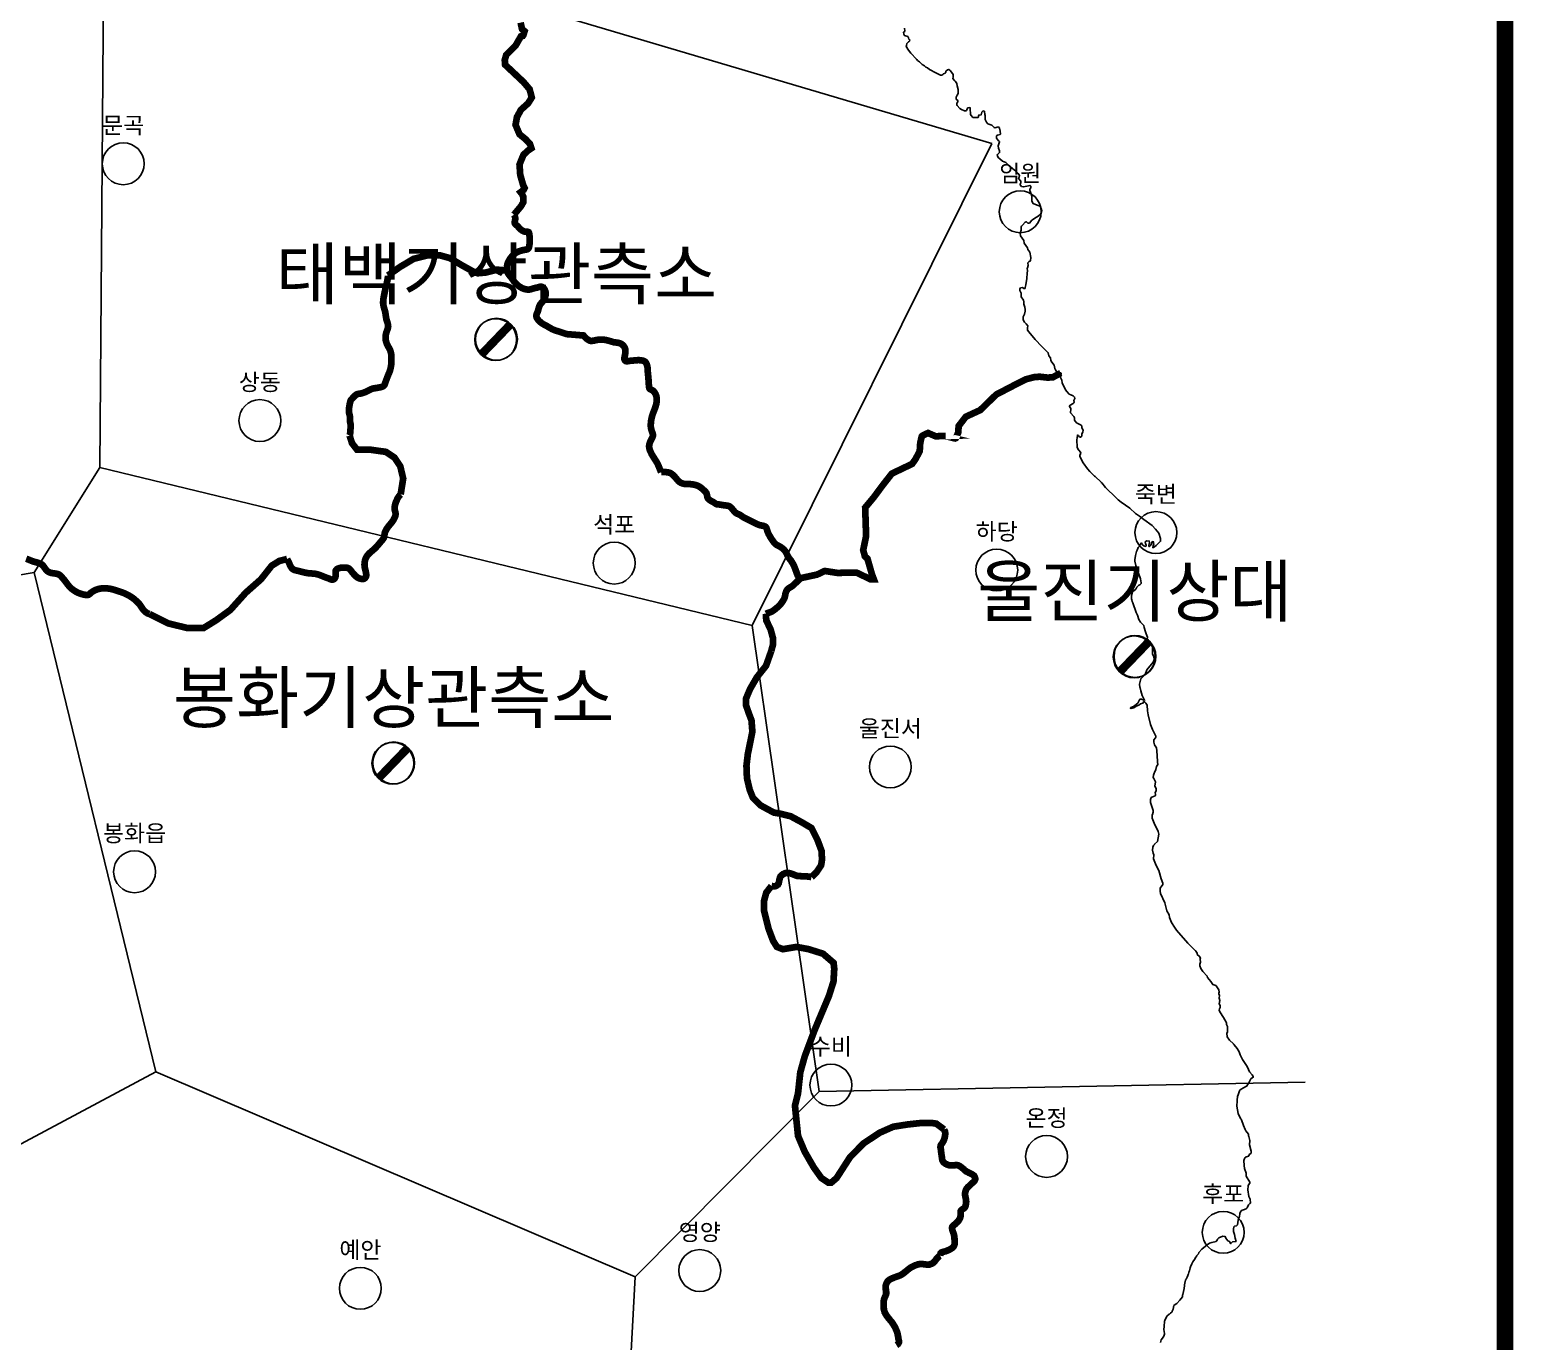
# Model space of a CAD drawing. Header units: millimetres. Extents: x -19392 to 580976, y -49129 to 736091.
# Drawn here: x 348529 to 437134, y 349924 to 428269 of the extents above; entities that cross this region are included whole.
import ezdxf
from ezdxf.enums import TextEntityAlignment as Align

# ---------------------------------------------------------------- set-up
doc = ezdxf.new("R2010")
doc.units = ezdxf.units.MM
for name, color, linetype in [('2121', 7, 'Continuous'), ('2411', 7, 'Continuous'), ('AWS', 4, 'Continuous'), ('AWS명', 2, 'Continuous'), ('EL', 2, 'Continuous'), ('Point', 1, 'Continuous'), ('관측소명', 3, 'Continuous'), ('기상청', 1, 'Continuous'), ('티센', 6, 'Continuous')]:
    doc.layers.add(name, color=color, linetype=linetype)
doc.styles.get("Standard").update_dxf_attribs({"font": ''})
doc.styles.get('Standard').set_extended_font_data('Gulim')

# ---------------------------------------------------------------- blocks, each defined once
blk = doc.blocks.new('관측소(기상청)')
at = {"layer": '기상청', "const_width": 500}
blk.add_lwpolyline([(820.8053403559607, 873.8702479197528), (-913.8017462927384, -926.4459062454407)], dxfattribs=at)
at = {"layer": '기상청'}
blk.add_circle((-46.49820296838879, -26.28782916284399), 1250, dxfattribs=at)

msp = doc.modelspace()

# ---------------------------------------------------------------- linework, layer by layer
at = {"const_width": 1000}
msp.add_lwpolyline([(436634.1652655999, 41900.44325794208), (436634.1652655999, 603450.0571320023), (72212.36132410995, 603450.0571320023), (72212.36132410995, 41900.44325794208)], close=True, dxfattribs=at)
at = {"layer": '2121', "color": 7}
for points in [[(415265.749789151, 391886.930217222), (415286.1708834442, 391978.82413038), (415198.8615582024, 392191.6382689397), (415166.1205612369, 392295.3169518277), (415078.8112359955, 392557.2420454397), (415062.4407375127, 392677.2910466785), (414991.5019107537, 392753.6858656487), (414871.4515885468, 392879.191639671), (414769, 393046), (414696, 393295), (414618, 393456), (414409, 394040), (414377, 394108), (414352, 394215), (414331, 394264), (414328, 394470), (414362, 394621), (414375, 394633), (414387, 394677), (414470, 394759), (414591, 394855), (414650, 394968), (414768, 395089), (414823, 395108), (414903, 395185), (414915, 395232), (414862, 395466), (414581, 396261), (414539, 396529), (414538, 396616), (414543, 396718), (414569, 396862), (414624, 397099), (414667, 397176), (414733, 397338), (414806, 397414), (414834, 397489), (414922, 397616), (414922, 397616), (414980.5882450987, 397501.0781873651), (415067.8975703403, 397430.1401411786), (415166.1205612369, 397408.3130500443), (415215.2320566853, 397430.1401411786), (415215.2320566853, 397490.1646417979), (415160.6637284094, 397561.1026879845), (415144.2932299266, 397670.2381436562), (415237.0593879957, 397730.2626442756), (415389.8507071685, 397724.805871492), (415411.6780384788, 397637.4975069547), (415373.4802086856, 397451.9672323129), (415384.3938743409, 397397.3995044771), (415417.1348713063, 397424.683368395), (415477.1600324099, 397484.7078690144), (415569.9261904789, 397686.6084620069), (415629.9513515828, 397697.522007574), (415662.6923485482, 397555.645915201), (415619.0376859274, 397441.0536867458), (415602.6671874446, 397337.3750038577), (415651.7786828929, 397337.3750038577), (415804.5700020657, 397462.88077788), (416066.4979777904, 397708.4355531412), (416071.954810618, 397883.0522822159), (415957.3613212383, 398188.6315580965), (415760.9153394449, 398439.6431061412), (415569.9261904789, 398647.0004719173), (415062.4407375127, 399018.061021201), (414810, 399216), (414564, 399378), (414234, 399679), (413716, 400040), (413543, 400186), (413409, 400315), (412786, 400916), (412561, 401197), (412524, 401224), (412524, 401236), (412155, 401590), (412123, 401609), (411851, 401875), (411703, 402045), (411442, 402388), (411236, 402782), (411247, 402863), (411283, 402908), (411294, 402956), (411297, 403008), (411165, 403176), (411091, 403304), (411064, 403791), (411094, 403873), (411106, 404054), (411106, 404054), (411160.8052657815, 404032.8352093129), (411209.9167612297, 403945.5268447757), (411280.8555879885, 403923.6997536413), (411357.2512475747, 403994.6377998279), (411373.6217460576, 404131.0571194174), (411433.6469071612, 404223.8222567383), (411450.017405644, 404354.7848035443), (411368.1649132301, 404480.2905775667), (411370, 404602), (411326, 404645), (411080, 404760), (411030, 404810), (410927, 404951), (410919, 405083), (410880, 405169), (410693, 405383), (410709, 405616), (410703, 405645), (410627, 405752), (410627, 405784), (410676, 405841), (410850, 405937), (410893, 405979), (410904, 406020), (410896, 406119), (410938, 406242), (410931, 406326), (410855, 406393), (410699, 406452), (410603, 406502), (410463, 406656), (410398, 406758), (410186, 407171), (410178, 407339), (410100, 407494), (410104, 407619), (410135, 407691), (410121, 407751), (410108, 407763), (410108, 407763), (409913, 407815), (409863, 407834), (409844, 407859), (409786, 407947), (409748, 408032), (409713, 408238), (409575, 408402), (409522, 408503), (409495, 408659), (409386, 408783), (409359, 408973), (408986, 409345), (408572, 409766), (408192, 410226), (408129, 410328), (408112, 410385), (408111, 410456), (408119, 410476), (408140, 410565), (408134, 410588), (408044, 410699), (408013, 410718), (407936, 410806), (407866, 410946), (407858, 411002), (407869, 411114), (407938, 411284), (407938, 411284), (407984.9285601205, 411459.5029677682), (407979.4717272928, 411557.7248778727), (407968.5580616376, 411699.6009702458), (407892.1624020512, 411879.674472104), (407893, 412008), (407873, 412120), (407744, 412318), (407733, 412405), (407734, 412524), (407663, 412692), (407662, 412792), (407711, 412845), (407829, 412876), (407829, 412876), (407908.532900534, 412812.7826180967), (407968.5580616376, 412801.8690725295), (407990.385392948, 412878.2638914996), (408023.1263899135, 413020.1399838727), (408072.2378853621, 413413.0276242906), (408104.9788823274, 413729.5204457385), (408111, 413874), (408099, 414017), (408118, 414053), (408153, 414180), (408144, 414348), (408199, 414410), (408220, 414414), (408222, 414427), (408305, 414464), (408320, 414667), (408252, 414975), (408138, 415136), (408117, 415248), (407913, 415508), (407898, 415676), (407706, 415954), (407691, 416116), (407738, 416292), (407735, 416473), (407747, 416486), (407754, 416525), (407827, 416601), (407981, 416765), (408036, 416789), (408068, 416791), (408144, 416704), (408231, 416706), (408385, 416895), (408660, 417072), (408763, 417127), (408898, 417247), (408898, 417247), (408939.8743049498, 417330.9904829027), (408967.1584690877, 417461.9530297086), (408961.7016362601, 417554.7181670296), (408896.219642329, 417669.3103954847), (408819.8239827426, 417740.2484416712), (408705.2304933632, 417794.8161695072), (408451, 417884), (408380, 418033), (408385, 418092), (408376, 418261), (408354, 418396), (408251, 418668), (408250, 418737), (408311, 418825), (408310, 418919), (408271, 418962), (407885, 418875), (407766, 418904), (407683, 418997), (407687, 419042), (407725, 419127), (407731, 419184), (407717, 419216), (407590, 419377), (407620, 419462), (407637, 419565), (407637, 419565), (407570.2092652232, 419671.9460070594), (407428.3316117057, 419808.3653266489), (407220.9719642571, 419972.0685101564), (406990, 420180), (406825, 420339), (406618, 420411), (406464, 420562), (406362, 420627), (406319, 420731), (406317, 420764), (406330, 420807), (406448, 420927), (406452, 421027), (406381, 421185), (406372, 421325), (406456, 421574), (406424, 421613), (406393, 421634), (406278, 421796), (406270, 421905), (406291, 421944), (406325, 421972), (406480, 422015), (406499, 422033), (406496, 422209), (406441, 422394), (406386, 422463), (406164, 422409), (406137, 422421), (405984, 422575), (405746, 422640), (405708, 422683), (405663, 422748), (405598, 422894), (405598, 422894), (405594, 423144), (405568, 423212), (405559, 423391), (405547, 423409), (405472, 423423), (405391, 423347), (405362, 423191), (405213, 423172), (405179, 423030), (405166, 423015), (404897, 423015), (404865, 423032), (404762, 423144), (404718, 423212), (404694, 423561), (404669, 423627), (404549, 423609), (404531, 423590), (404496, 423483), (404471, 423445), (404428, 423414), (404353, 423418), (404178, 423506), (404075, 423570), (403918, 423738), (403898, 423774), (403908, 423880), (403960, 423968), (403952, 424010), (403918, 424074), (403901, 424090), (403901, 424090), (403868, 424099), (403865, 424242), (403913, 424367), (403974, 424456), (403983, 424700), (403911, 424924), (403896, 425061), (403823, 425173), (403785, 425216), (403768, 425221), (403762, 425242), (403742, 425253), (403667, 425351), (403678, 425426), (403682, 425589), (403682, 425589), (403521.2393071467, 425816.2721613729), (403412.1026505949, 425892.6669803431), (403352.0774894911, 425876.2966619923), (403239, 425788), (403236, 425713), (403224, 425688), (403200, 425663), (403100, 425639), (403072, 425600), (403007, 425543), (402932, 425552), (402640, 425686), (402258, 425885), (402144, 425983), (402043, 426032), (401964, 426102), (401829, 426197), (401677, 426351), (401550, 426437), (401508, 426482), (401488, 426488), (401482, 426507), (401143, 426870), (401015, 427048), (400874, 427272), (400902, 427319), (400918, 427435), (401014, 427537), (401082, 427591), (401087, 427653), (401036, 427703), (401023, 427790), (400972, 427852), (400771, 427918), (400771, 427918), (400726, 428010), (400724, 428116), (400790, 428167), (400791, 428199), (400770, 428361)], [(415266.600164223, 391890.7568629396), (415487.6864942798, 391621.2502007704), (415585.7332806254, 391487.0823905181), (415585.7332806254, 391290.9909755341), (415585.7332806254, 390965.8920506919), (415663.1386382665, 390831.7242404396), (415678.6197097949, 390656.2740270327), (415621.8557808578, 390480.823813626), (415255.4704213564, 390037.0379797145), (415141.9425634828, 389748.0611576326), (414880, 389500), (414800, 389170), (414820, 389000), (414840, 388950), (414890, 388780), (414970, 388490), (415090, 388260), (415110, 388200), (414930, 388290), (414830, 388280), (414720, 388080), (414700, 388050), (414450, 387850), (414300, 387780), (414270, 387740), (414320, 387730), (414480, 387770), (414610, 387860), (414770, 387930), (414870, 388010), (415010, 388050), (415040, 388100), (415050, 388140), (415120, 388110), (415190, 388040), (415270, 387920), (415280, 387590), (415320, 387340), (415470, 386760), (415580, 386460), (415780, 386080), (415780, 386080), (415780, 386000), (415770, 385970), (415660, 385860), (415660, 385720), (415670, 385710), (415710, 385560), (415820, 385370), (415850, 385190), (415880, 384570), (415890, 384520), (415900, 384370), (415830, 384260), (415780, 384080), (415700, 383900), (415690, 383870), (415640, 383740), (415630, 383610), (415660, 383540), (415760, 383350), (415720, 383080), (415810, 382950), (415810, 382830), (415740, 382680), (415770, 382600), (415770, 382540), (415740, 382510), (415540, 382430), (415500, 382400), (415460, 382280), (415460, 382100), (415630, 381630), (415630, 381630), (415630, 381530), (415580, 381400), (415570, 381390), (415570, 381170), (415690, 380870), (415870, 380500), (415880, 380470), (415930, 380380), (415960, 380210), (415890, 379780), (415700, 379610), (415700, 379600), (415650, 379540), (415600, 379450), (415580, 379270), (415630, 379080), (415670, 378990), (415640, 378740), (415810, 378340), (415960, 378040), (416100, 377540), (416210, 377290), (416200, 377210), (416050, 377000), (416050, 376820), (416070, 376680), (416320, 376120), (416450, 375630), (416580, 375390), (416610, 375230), (416710, 374950), (416710, 374950), (416890, 374660), (417010, 374490), (417420, 374030), (417430, 374020), (417440, 374000), (417690, 373710), (418010, 373380), (418160, 373240), (418180, 373240), (418180, 373230), (418260, 373110), (418260, 373030), (418380, 372930), (418450, 372830), (418440, 372780), (418430, 372760), (418450, 372580), (418420, 372450), (418410, 372360), (418480, 372200), (418600, 372010), (418850, 371740), (418860, 371650), (419070, 371420), (419180, 371240), (419360, 371180), (419390, 371150), (419540, 370920), (419560, 370770), (419550, 370720), (419540, 370710), (419540, 370710), (419540, 370680), (419590, 370590), (419570, 370420), (419600, 370280), (419570, 370090), (419620, 369990), (419620, 369870), (419580, 369790), (419560, 369710), (419600, 369610), (419830, 369260), (419990, 368980), (420000, 368950), (420010, 368850), (420070, 368730), (420060, 368390), (420030, 368330), (420050, 368120), (420190, 367920), (420420, 367690), (420430, 367690), (420430, 367680), (420440, 367680), (420460, 367650), (420470, 367650), (420470, 367640), (420650, 367420), (420760, 367210), (420820, 367040), (420840, 367020), (420840, 366990), (420840, 366990), (420960, 366750), (421230, 366330), (421320, 366170), (421380, 366020), (421530, 365850), (421600, 365740), (421600, 365700), (421530, 365660), (421460, 365600), (421360, 365400), (421340, 365350), (421240, 365230), (421240, 365200), (421210, 365170), (421200, 365170), (421200, 365160), (421020, 365060), (420880, 364990), (420800, 364920), (420780, 364880), (420690, 364590), (420670, 364580), (420640, 364280), (420630, 363970), (420710, 363540), (420850, 363240), (420880, 363190), (420980, 362940), (421010, 362820), (421120, 362580), (421160, 362500), (421160, 362500), (421320, 362300), (421320, 362200), (421330, 362160), (421400, 361920), (421380, 361660), (421470, 361290), (421470, 361170), (421390, 361100), (421370, 361100), (421340, 361000), (421320, 360980), (421140, 360930), (421090, 360880), (421040, 360730), (421050, 360420), (421070, 360250), (421170, 359970), (421180, 359780), (421400, 359430), (421400, 359380), (421310, 359280), (421290, 359220), (421270, 358970), (421340, 358580), (421410, 358420), (421430, 358180), (421400, 358160), (421310, 358080), (421240, 357900), (421170, 357840), (421010, 357780), (421010, 357780), (420940, 357750), (420860, 357690), (420810, 357560), (420780, 357370), (420760, 357350), (420710, 357170), (420660, 356890), (420610, 356830), (420490, 356800), (420450, 356760), (420420, 356630), (420420, 356480), (420480, 356310), (420530, 356080), (420580, 355890), (420360, 355860), (420270, 355760), (420250, 355760), (420200, 355860), (420180, 355890), (420090, 355930), (419970, 356090), (419930, 356180), (419900, 356190), (419780, 356200), (419550, 356100), (419470, 356020), (419460, 356000), (419380, 355880), (419120, 355830), (418990, 355780), (418990, 355780), (418850, 355680), (418540, 355430), (418360, 355220), (418330, 355160), (418240, 355060), (418240, 355030), (418170, 354960), (418100, 354810), (418000, 354680), (417940, 354550), (417860, 354380), (417840, 354320), (417790, 354130), (417760, 354060), (417740, 353940), (417720, 353920), (417700, 353850), (417650, 353750), (417600, 353640), (417560, 353590), (417530, 353450), (417510, 353430), (417470, 353070), (417400, 352720), (417380, 352680), (417380, 352580), (417220, 352380), (417030, 352190), (416990, 352170), (416850, 352060), (416820, 351850), (416820, 351850), (416760, 351730), (416750, 351690), (416660, 351600), (416600, 351550), (416600, 351540), (416580, 351540), (416450, 351420), (416320, 351170), (416300, 351130), (416280, 350800), (416270, 350630), (416300, 350390), (416300, 350350), (416290, 350300), (416240, 350200), (416110, 350010), (416070, 349850)]]:
    msp.add_lwpolyline(points, dxfattribs=at)
at = {"layer": '2411', "const_width": 400}
for points in [[(377452.9542946134, 417219.9597828875), (377869.1631223075, 417720.8751281667), (378019.7374574274, 417978.9997195071), (378019.7374574274, 418258.6346934595), (377933.694980216, 418452.2281369649), (377847.6525030046, 418559.7800500235), (378019.7374574274, 418688.8423456937), (378084.269315336, 418817.9046413639), (377998.2268381247, 418989.9877022578), (377826.1418837018, 419592.2784153856), (377783.1206450961, 420216.0795111254), (378019.7374574274, 420796.8598416417), (378299.3755083643, 421054.9844329822), (378492.9710820899, 421184.0467286525), (378406.9286048785, 421442.171319993), (378148.8011732444, 421721.8062939453), (377783.1206450961, 422022.9516505093), (377546.5038327649, 422582.2215984138), (377632.5463099762, 423055.4500158715), (377869.1631223075, 423485.6576681058), (378299.3755083643, 423872.8445551165), (378514.4817013929, 424217.010676904), (378385.4179855758, 424711.7494769734), (378019.7374574274, 425141.9571292077), (376922.6958729823, 426174.4554945699), (376901.1852536796, 426454.0904685222), (376987.227730891, 426755.2358250862), (377546.5038327649, 427314.5057729908), (377869.1631223075, 427873.7757208953), (377976.7162188218, 427895.2861035071), (378019.7374574274, 427959.8172513422), (378084.269315336, 428174.9210774593), (377933.694980216, 428303.9833731296), (377847.6525030046, 428691.1702601404)], [(377452.9542946134, 417219.9597828875), (377470, 417195), (377492, 417149), (377492, 417149), (377509, 417099), (377521, 417047), (377529, 416995), (377530, 416985), (377525, 416934), (377516, 416882), (377505, 416830), (377497, 416780), (377496, 416733), (377503, 416701), (377527, 416662), (377561, 416626), (377600, 416592), (377641, 416559), (377665, 416539), (377698, 416501), (377731, 416463), (377764, 416425), (377798, 416389), (377834, 416355), (377841, 416349), (377880, 416318), (377921, 416288), (377964, 416262), (378009, 416238), (378055, 416219), (378103, 416203), (378111, 416201), (378167, 416199), (378223, 416199), (378274, 416196), (378316, 416182), (378328, 416174), (378350, 416135), (378361, 416086), (378367, 416031), (378367, 416031), (378368, 416011), (378378, 415962), (378385, 415913), (378391, 415863), (378395, 415813), (378397, 415763), (378398, 415712), (378397, 415662), (378395, 415632), (378394, 415582), (378390, 415532), (378385, 415483), (378377, 415433), (378368, 415389), (378361, 415336), (378351, 415285), (378336, 415237), (378314, 415200), (378282, 415170), (378241, 415149), (378193, 415135), (378141, 415125), (378086, 415117), (378031, 415109), (378003, 415105), (377954, 415091), (377906, 415078), (377857, 415063), (377809, 415048), (377761, 415032), (377714, 415014), (377669, 414994), (377625, 414972), (377597, 414956), (377555, 414930), (377514, 414901), (377514, 414901), (377475, 414869), (377437, 414836), (377401, 414801), (377381, 414780), (377345, 414745), (377312, 414707), (377280, 414668), (377250, 414628), (377222, 414587), (377196, 414544), (377191, 414537), (377164, 414494), (377139, 414449), (377115, 414404), (377095, 414358), (377076, 414311), (377061, 414263), (377050, 414215), (377043, 414171), (377034, 414121), (377030, 414071), (377029, 414020), (377031, 413968), (377037, 413918), (377047, 413867), (377060, 413818), (377077, 413771), (377097, 413725), (377119, 413682), (377146, 413640), (377175, 413600), (377207, 413560), (377240, 413521), (377273, 413483), (377286, 413468), (377315, 413427), (377315, 413427), (377344, 413385), (377373, 413344), (377403, 413303), (377432, 413263), (377463, 413223), (377495, 413185), (377527, 413147), (377561, 413111), (377597, 413076), (377597, 413075), (377633, 413041), (377671, 413007), (377710, 412975), (377750, 412945), (377792, 412917), (377834, 412891), (377868, 412873), (377912, 412848), (377957, 412825), (378003, 412806), (378051, 412789), (378099, 412775), (378148, 412765), (378151, 412764), (378201, 412754), (378251, 412748), (378302, 412745), (378352, 412746), (378403, 412751), (378452, 412761), (378463, 412764), (378510, 412779), (378544, 412791), (378591, 412806), (378640, 412819), (378688, 412832), (378688, 412832), (378737, 412844), (378785, 412855), (378834, 412865), (378868, 412872), (378920, 412889), (378971, 412904), (379021, 412914), (379068, 412917), (379098, 412913), (379143, 412896), (379185, 412869), (379223, 412833), (379257, 412791), (379285, 412745), (379301, 412710), (379321, 412665), (379335, 412618), (379343, 412568), (379346, 412517), (379344, 412464), (379338, 412412), (379327, 412360), (379313, 412309), (379301, 412277), (379285, 412230), (379264, 412185), (379240, 412141), (379213, 412098), (379183, 412057), (379166, 412033), (379134, 411995), (379101, 411957), (379067, 411920), (379035, 411882), (379017, 411857), (378993, 411815), (378993, 411815), (378973, 411770), (378956, 411723), (378941, 411675), (378927, 411627), (378914, 411577), (378902, 411528), (378889, 411479), (378882, 411452), (378859, 411404), (378837, 411356), (378817, 411308), (378800, 411261), (378790, 411215), (378787, 411181), (378792, 411134), (378805, 411088), (378825, 411043), (378851, 410999), (378882, 410956), (378916, 410915), (378954, 410875), (378993, 410838), (379004, 410829), (379039, 410795), (379077, 410764), (379117, 410735), (379158, 410707), (379201, 410681), (379246, 410657), (379291, 410633), (379336, 410609), (379382, 410586), (379410, 410572), (379452, 410546), (379495, 410519), (379538, 410493), (379538, 410493), (379581, 410467), (379624, 410442), (379668, 410418), (379712, 410395), (379757, 410372), (379802, 410351), (379848, 410332), (379856, 410329), (379903, 410311), (379950, 410295), (379998, 410280), (380046, 410266), (380094, 410252), (380142, 410238), (380154, 410234), (380201, 410218), (380249, 410203), (380296, 410187), (380344, 410171), (380391, 410155), (380438, 410140), (380486, 410124), (380533, 410108), (380581, 410092), (380600, 410085), (381601, 410004), (381634, 409966), (381666, 409928), (381700, 409891), (381723, 409869), (381760, 409835), (381799, 409803), (381839, 409773), (381881, 409746), (381924, 409721), (381926, 409720), (381926, 409720), (381970, 409697), (381980, 409693), (382027, 409681), (382077, 409678), (382128, 409682), (382180, 409690), (382196, 409693), (382246, 409701), (382295, 409711), (382344, 409723), (382393, 409734), (382442, 409742), (382492, 409747), (382494, 409747), (382544, 409747), (382548, 409747), (382598, 409748), (382648, 409749), (382699, 409750), (382749, 409750), (382798, 409749), (382832, 409747), (382882, 409741), (382931, 409734), (382979, 409724), (383028, 409713), (383076, 409700), (383125, 409687), (383173, 409672), (383221, 409658), (383269, 409643), (383317, 409627), (383365, 409613), (383414, 409598), (383466, 409592), (383518, 409586), (383518, 409586), (383571, 409580), (383622, 409573), (383673, 409565), (383722, 409554), (383769, 409541), (383814, 409523), (383856, 409501), (383874, 409490), (383915, 409461), (383953, 409427), (383989, 409389), (384020, 409348), (384048, 409305), (384071, 409260), (384088, 409213), (384090, 409206), (384102, 409160), (384108, 409112), (384109, 409062), (384107, 409012), (384101, 408961), (384094, 408909), (384086, 408857), (384078, 408806), (384077, 408800), (384064, 408749), (384052, 408698), (384044, 408649), (384046, 408600), (384050, 408583), (384068, 408535), (384090, 408502), (384126, 408477), (384171, 408466), (384222, 408465), (384278, 408472), (384278, 408472), (384336, 408482), (384375, 408489), (384424, 408491), (384474, 408496), (384524, 408501), (384574, 408506), (384624, 408512), (384672, 408516), (384723, 408521), (384773, 408525), (384824, 408528), (384874, 408530), (384924, 408530), (384974, 408527), (385023, 408521), (385051, 408516), (385103, 408508), (385154, 408496), (385202, 408480), (385247, 408459), (385281, 408434), (385314, 408400), (385343, 408360), (385366, 408314), (385385, 408265), (385400, 408215), (385402, 408204), (385416, 408157), (385425, 408109), (385432, 408059), (385436, 408009), (385439, 407959), (385440, 407908), (385442, 407857), (385443, 407826), (385448, 407776), (385448, 407776), (385454, 407726), (385459, 407676), (385464, 407627), (385469, 407577), (385474, 407527), (385478, 407477), (385483, 407428), (385484, 407420), (385486, 407370), (385488, 407320), (385491, 407270), (385493, 407220), (385496, 407170), (385500, 407120), (385505, 407070), (385511, 407027), (385513, 406974), (385518, 406921), (385529, 406872), (385548, 406830), (385551, 406824), (385586, 406794), (385629, 406770), (385677, 406748), (385724, 406725), (385741, 406716), (385779, 406683), (385813, 406647), (385845, 406607), (385874, 406565), (385899, 406520), (385920, 406473), (385937, 406426), (385944, 406405), (385958, 406358), (385968, 406309), (385968, 406309), (385975, 406259), (385978, 406209), (385979, 406158), (385976, 406107), (385971, 406056), (385971, 406053), (385966, 406004), (385958, 405955), (385948, 405906), (385936, 405858), (385922, 405809), (385907, 405761), (385890, 405713), (385874, 405665), (385862, 405634), (385846, 405587), (385828, 405540), (385810, 405493), (385792, 405446), (385774, 405400), (385756, 405353), (385739, 405306), (385723, 405259), (385714, 405228), (385699, 405180), (385687, 405131), (385675, 405083), (385664, 405034), (385654, 404984), (385646, 404935), (385640, 404885), (385634, 404836), (385632, 404809), (385627, 404759), (385623, 404708), (385621, 404658), (385621, 404658), (385621, 404608), (385624, 404558), (385629, 404508), (385632, 404484), (385642, 404435), (385654, 404387), (385668, 404339), (385683, 404291), (385699, 404243), (385700, 404240), (385719, 404193), (385737, 404145), (385750, 404098), (385754, 404078), (385753, 404031), (385744, 403985), (385728, 403938), (385707, 403892), (385683, 403846), (385657, 403800), (385632, 403753), (385608, 403706), (385605, 403699), (385587, 403651), (385570, 403603), (385554, 403555), (385541, 403506), (385531, 403458), (385525, 403409), (385524, 403388), (385525, 403339), (385531, 403290), (385541, 403242), (385555, 403193), (385572, 403145), (385591, 403097), (385591, 403097), (385612, 403050), (385635, 403004), (385646, 402982), (385667, 402937), (385690, 402893), (385715, 402849), (385740, 402806), (385767, 402764), (385794, 402721), (385808, 402698), (385835, 402656), (385862, 402614), (385890, 402572), (385917, 402530), (385944, 402488), (385970, 402445), (385995, 402402), (386011, 402373), (386033, 402329), (386054, 402283), (386075, 402238), (386094, 402192), (386113, 402145), (386132, 402099), (386146, 402062), (386166, 402016), (386185, 401970), (386204, 401924), (386223, 401877), (386241, 401835), (386241, 401835)], [(369924.3142897906, 413587.1427552383), (370663.105655855, 414107.1308493986), (371458.9985700602, 414580.3592668563), (372319.423342174, 414795.4630929735), (373007.7631598649, 414795.4630929735), (373631.5711196475, 414623.3800320797), (374384.4427952469, 414171.6619972338), (375008.2507550293, 413827.4958754464), (375287.8888059664, 413719.9439623878), (375761.1224306289, 413762.9647276113), (376449.4622483198, 413935.0477885049), (377044.8398233236, 413878.0169010493)], [(369924.3142897904, 413587.1427552383), (369925, 413570), (369924, 413519), (369920, 413469), (369914, 413418), (369906, 413367), (369896, 413317), (369896, 413317), (369892, 413294), (369883, 413245), (369873, 413197), (369861, 413148), (369849, 413099), (369837, 413051), (369835, 413040), (369798, 412904), (369787, 412855), (369777, 412806), (369766, 412757), (369756, 412708), (369745, 412659), (369735, 412610), (369726, 412561), (369720, 412529), (369709, 412479), (369699, 412430), (369689, 412380), (369679, 412330), (369669, 412281), (369661, 412231), (369654, 412181), (369648, 412131), (369643, 412081), (369640, 412032), (369639, 411982), (369639, 411933), (369642, 411888), (369649, 411839), (369658, 411791), (369668, 411742), (369681, 411694), (369694, 411646), (369708, 411597), (369723, 411549), (369723, 411549), (369737, 411500), (369751, 411452), (369763, 411403), (369767, 411388), (369775, 411339), (369783, 411289), (369790, 411240), (369797, 411190), (369804, 411141), (369811, 411091), (369819, 411042), (369827, 410993), (369829, 410982), (369844, 410933), (369859, 410884), (369875, 410835), (369891, 410787), (369906, 410738), (369919, 410690), (369929, 410641), (369936, 410593), (369939, 410545), (369939, 410544), (369933, 410496), (369922, 410449), (369908, 410401), (369892, 410353), (369875, 410306), (369857, 410258), (369840, 410210), (369824, 410161), (369814, 410122), (369803, 410073), (369794, 410023), (369787, 409973), (369782, 409923), (369782, 409923), (369780, 409873), (369782, 409824), (369783, 409810), (369787, 409760), (369796, 409711), (369807, 409663), (369821, 409614), (369837, 409566), (369855, 409519), (369875, 409472), (369892, 409435), (369914, 409390), (369938, 409346), (369963, 409302), (369988, 409259), (370013, 409215), (370036, 409170), (370056, 409125), (370064, 409106), (370080, 409059), (370094, 409011), (370105, 408962), (370115, 408913), (370122, 408863), (370126, 408825), (370131, 408776), (370132, 408726), (370133, 408676), (370132, 408626), (370130, 408576), (370128, 408525), (370127, 408475), (370126, 408466), (370126, 408416), (370126, 408366), (370126, 408316), (370126, 408316), (370126, 408309), (370111, 408184), (370101, 408135), (370092, 408086), (370081, 408037), (370070, 407989), (370064, 407966), (370050, 407918), (370034, 407870), (370017, 407823), (369998, 407777), (369986, 407747), (369966, 407701), (369946, 407655), (369925, 407610), (369923, 407606), (369783, 407231), (369766, 407182), (369750, 407132), (369731, 407085), (369709, 407041), (369689, 407012), (369654, 406981), (369614, 406956), (369568, 406937), (369519, 406921), (369468, 406909), (369415, 406899), (369362, 406890), (369345, 406887), (369296, 406877), (369246, 406869), (369197, 406862), (369147, 406854), (369098, 406846), (369049, 406837), (369049, 406837), (369001, 406825), (368955, 406807), (368909, 406788), (368864, 406766), (368819, 406743), (368775, 406720), (368730, 406696), (368686, 406674), (368642, 406653), (368595, 406634), (368549, 406615), (368502, 406597), (368455, 406581), (368407, 406565), (368359, 406551), (368311, 406538), (368267, 406528), (368216, 406522), (368165, 406517), (368116, 406508), (368078, 406496), (368036, 406472), (367996, 406442), (367958, 406408), (367922, 406371), (367886, 406337), (367851, 406301), (367817, 406265), (367783, 406227), (367750, 406190), (367717, 406152), (367711, 406146), (367672, 406043), (367662, 405994), (367651, 405945), (367641, 405896), (367641, 405896), (367631, 405847), (367622, 405798), (367614, 405748), (367610, 405715), (367603, 405665), (367597, 405615), (367594, 405565), (367592, 405515), (367593, 405465), (367594, 405449), (367602, 405400), (367614, 405351), (367626, 405302), (367639, 405254), (367649, 405205), (367655, 405155), (367656, 405136), (367656, 405105), (367656, 404886), (367667, 404837), (367677, 404788), (367687, 404739), (367695, 404689), (367701, 404640), (367703, 404605), (367701, 404555), (367697, 404506), (367692, 404456), (367688, 404406), (367688, 404386), (367688, 404371), (367672, 404183), (367662, 404133), (367651, 404083), (367637, 404036), (367633.3479935939, 404028.3916533204)], [(394565.4095600217, 395505.7870722433), (395557.1460882666, 395722.3990012595), (396010.8814802016, 395938.222934596), (396768.8754868638, 395821.6964981235), (397900.3098880996, 395844.1661361511), (398766, 395431), (398943, 395437), (398828, 395746), (398568.3249966385, 396655.7937676492), (398408.0204509389, 396814.3211509492), (398308, 397185), (398481.6193101057, 398022.1931010566), (398426.5770225137, 399723.9615744815), (398959.2098469579, 400362.4820227685), (399438.4292546421, 401012.1469730622), (400017.6130300185, 401752.4056648237), (401229, 402332), (401443.8596361885, 402635.3316748666), (401684.0031332173, 403102.3142788088), (401713.7430912529, 403587.5451730715), (401802, 403967), (401859, 404023), (402180.0413707699, 404179.0573643125), (402632.7975386951, 403984.0735424176), (403232.5357338262, 404001.1209963569), (403180.0931334703, 403999.6303245584), (403793, 403854), (403840, 403873), (403991.7034430431, 404226.3636855594), (404003.7937810448, 404590.0364816636), (404438.8812097024, 405150.9869548667), (405297.2735520373, 405545.1992268777), (406252.0350753867, 406474.1678960539), (407328.2797371983, 407034.6398685991), (408019.0335310629, 407385.9279994685), (408569.17924416, 407524.5549758244), (408868.3622369191, 407538.2390212312), (409332.8271587405, 407486.031196278), (409642.6909954729, 407510.4781585146), (410108, 407763)], [(367633.3479935939, 404028.3916533204), (367780.682669274, 403567.043369659), (368081.8313395139, 403179.8564826483), (368877.724253719, 403179.8564826483), (369802.6808837414, 403050.794186978), (370318.9357470095, 402706.6280651905), (370663.105655855, 402190.3788825095), (370835.1906102778, 401459.0258737112), (370684.508285886, 400511.4537839462)], [(394565.4095600217, 395505.7870722433), (394540, 395523), (394498, 395551), (394460, 395583), (394437, 395607), (394437, 395607), (394408, 395647), (394385, 395690), (394366, 395737), (394349, 395786), (394334, 395833), (394315, 395879), (394297, 395926), (394280, 395973), (394263, 396020), (394245, 396067), (394228, 396114), (394210, 396160), (394191, 396207), (394170, 396252), (394155, 396284), (394132, 396328), (394108, 396371), (394082, 396414), (394056, 396457), (394030, 396500), (394004, 396542), (393996, 396556), (393963, 396598), (393929, 396639), (393895, 396681), (393870, 396715), (393843, 396757), (393820, 396801), (393798, 396846), (393776, 396892), (393770, 396903), (393748, 396949), (393726, 396994), (393702, 397038), (393677, 397082), (393650, 397123), (393650, 397123), (393639, 397138), (393607, 397176), (393573, 397213), (393537, 397247), (393498, 397279), (393458, 397310), (393417, 397340), (393375, 397368), (393367, 397373), (393323, 397398), (393279, 397422), (393234, 397445), (393189, 397469), (393146, 397493), (393104, 397520), (393075, 397542), (393039, 397576), (393005, 397612), (392973, 397650), (392943, 397691), (392914, 397732), (392886, 397774), (392878, 397786), (392849, 397827), (392821, 397868), (392794, 397910), (392767, 397953), (392742, 397996), (392717, 398039), (392693, 398084), (392670, 398128), (392648, 398173), (392626, 398218), (392605, 398264), (392596, 398284), (392581, 398335), (392581, 398335), (392567, 398387), (392552, 398437), (392534, 398484), (392513, 398527), (392486, 398563), (392484, 398566), (392447, 398593), (392405, 398613), (392359, 398628), (392308, 398640), (392256, 398650), (392203, 398659), (392149, 398668), (392146, 398669), (392099, 398686), (392052, 398705), (392006, 398724), (391960, 398744), (391915, 398764), (391870, 398785), (391824, 398807), (391779, 398829), (391735, 398851), (391690, 398874), (391645, 398897), (391601, 398920), (391556, 398943), (391512, 398966), (391467, 398989), (391451, 398998), (391405, 399019), (391359, 399040), (391314, 399061), (391269, 399083), (391225, 399106), (391181, 399130), (391181, 399130), (391150, 399148), (391109, 399176), (391068, 399205), (391027, 399234), (390986, 399262), (390943, 399289), (390898, 399311), (390852, 399331), (390806, 399350), (390761, 399371), (390737, 399383), (390697, 399413), (390659, 399446), (390623, 399483), (390589, 399521), (390555, 399561), (390522, 399601), (390489, 399641), (390456, 399680), (390421, 399716), (390385, 399750), (390347, 399779), (390307, 399804), (390286, 399815), (390239, 399828), (390191, 399838), (390142, 399845), (390091, 399851), (390040, 399856), (389990, 399861), (389985, 399862), (389935, 399870), (389886, 399879), (389837, 399888), (389788, 399897), (389738, 399905), (389738, 399905), (389712, 399908), (389663, 399915), (389613, 399920), (389563, 399925), (389543, 399927), (389374, 400040), (389328, 400065), (389282, 400090), (389236, 400115), (389191, 400141), (389148, 400169), (389108, 400198), (389072, 400230), (389040, 400265), (389027, 400284), (389009, 400329), (388997, 400377), (388987, 400427), (388977, 400478), (388966, 400527), (388951, 400575), (388942, 400594), (388915, 400635), (388884, 400673), (388849, 400709), (388811, 400744), (388772, 400777), (388754, 400791), (388718, 400826), (388680, 400860), (388641, 400892), (388601, 400923), (388560, 400951), (388518, 400978), (388482, 400998), (388438, 401020), (388438, 401020), (388393, 401039), (388346, 401056), (388298, 401071), (388250, 401083), (388200, 401094), (388150, 401103), (388100, 401110), (388049, 401117), (387998, 401122), (387947, 401126), (387909, 401129), (387859, 401131), (387808, 401131), (387758, 401131), (387707, 401133), (387658, 401136), (387609, 401142), (387580, 401148), (387532, 401161), (387484, 401177), (387437, 401196), (387393, 401219), (387355, 401242), (387316, 401271), (387279, 401303), (387244, 401339), (387211, 401376), (387178, 401415), (387146, 401455), (387114, 401495), (387081, 401533), (387064, 401552), (387029, 401590), (386993, 401627), (386956, 401663), (386919, 401697), (386919, 401697), (386880, 401729), (386839, 401757), (386796, 401781), (386763, 401796), (386717, 401812), (386668, 401823), (386619, 401831), (386568, 401838), (386528, 401843), (386527, 401843), (386477, 401843), (386427, 401844), (386377, 401844), (386327, 401843), (386322, 401843), (386272, 401839), (386238.6293103448, 401834.2327586206)], [(370684.5082858862, 400511.4537839463), (370665, 400493), (370629, 400457), (370597, 400418), (370580, 400395), (370550, 400355), (370550, 400355), (370523, 400313), (370499, 400269), (370477, 400224), (370458, 400179), (370436, 400133), (370415, 400087), (370397, 400039), (370380, 399991), (370364, 399942), (370352, 399893), (370341, 399844), (370333, 399794), (370327, 399744), (370325, 399694), (370325, 399644), (370326, 399625), (370335, 399576), (370347, 399526), (370360, 399477), (370372, 399428), (370380, 399379), (370382, 399334), (370377, 399285), (370367, 399237), (370352, 399189), (370333, 399142), (370312, 399095), (370288, 399049), (370279, 399033), (370256, 398990), (370230, 398948), (370203, 398906), (370173, 398866), (370143, 398827), (370111, 398788), (370079, 398749), (370079, 398749), (370046, 398710), (370014, 398671), (369982, 398632), (369950, 398593), (369920, 398553), (369891, 398512), (369875, 398489), (369848, 398446), (369822, 398403), (369798, 398359), (369776, 398315), (369755, 398269), (369753, 398263), (369740, 398215), (369730, 398165), (369722, 398115), (369714, 398065), (369705, 398015), (369694, 397966), (369679, 397920), (369668, 397896), (369642, 397855), (369612, 397815), (369580, 397776), (369546, 397738), (369527, 397718), (369496, 397679), (369464, 397640), (369432, 397602), (369400, 397564), (369367, 397526), (369334, 397488), (369302, 397450), (369268, 397413), (369235, 397375), (369202, 397338), (369202, 397338), (369180, 397314), (369142, 397279), (369104, 397244), (369064, 397210), (369025, 397176), (368985, 397143), (368945, 397109), (368906, 397075), (368867, 397041), (368830, 397006), (368794, 396971), (368759, 396935), (368726, 396898), (368696, 396860), (368667, 396821), (368642, 396781), (368619, 396739), (368607, 396713), (368588, 396667), (368571, 396620), (368558, 396572), (368546, 396523), (368537, 396473), (368531, 396422), (368527, 396371), (368525, 396320), (368526, 396269), (368530, 396218), (368532, 396196), (368539, 396148), (368550, 396099), (368562, 396050), (368575, 396002), (368587, 395953), (368599, 395904), (368607, 395858), (368607, 395858), (368617, 395808), (368625, 395757), (368629, 395706), (368626, 395657), (368616, 395614), (368613, 395606), (368590, 395560), (368559, 395519), (368520, 395487), (368513, 395483), (368470, 395464), (368421, 395456), (368369, 395458), (368316, 395467), (368263, 395481), (368259, 395483), (368213, 395495), (368169, 395513), (368126, 395536), (368085, 395563), (368044, 395593), (368006, 395627), (367968, 395662), (367931, 395700), (367895, 395739), (367860, 395779), (367825, 395819), (367799, 395849), (367768, 395890), (367737, 395932), (367706, 395974), (367674, 396013), (367640, 396048), (367603, 396077), (367593, 396084), (367549, 396106), (367549, 396106), (367502, 396123), (367452, 396135), (367401, 396141), (367350, 396143), (367298, 396141), (367283, 396140), (367227, 396140), (367170, 396137), (367113, 396130), (367057, 396119), (367003, 396104), (366952, 396085), (366906, 396062), (366866, 396034), (366834, 396001), (366809, 395964), (366804, 395952), (366797, 395908), (366797, 395860), (366801, 395808), (366804, 395755), (366805, 395703), (366804, 395689), (366798, 395636), (366788, 395584), (366772, 395536), (366747, 395494), (366728, 395473), (366689, 395442), (366653, 395426), (366608, 395417), (366561, 395420), (366512, 395434), (366462, 395454), (366411, 395477), (366381, 395492), (366381, 395492), (366333, 395507), (366286, 395523), (366239, 395540), (366192, 395558), (366145, 395577), (366098, 395596), (366052, 395615), (366005, 395634), (365958, 395653), (365912, 395671), (365865, 395689), (365818, 395706), (365771, 395722), (365723, 395736), (365675, 395749), (365627, 395761), (365611, 395764), (365562, 395771), (365512, 395776), (365462, 395781), (365412, 395784), (365362, 395788), (365312, 395791), (365262, 395795), (365212, 395799), (365188, 395802), (365139, 395809), (365090, 395817), (365040, 395826), (364991, 395836), (364942, 395846), (364893, 395857), (364845, 395869), (364796, 395881), (364748, 395893), (364699, 395906), (364699, 395906), (364651, 395919), (364603, 395933), (364568, 395943), (364517, 395952), (364466, 395963), (364416, 395974), (364367, 395988), (364321, 396005), (364278, 396025), (364258, 396037), (364222, 396065), (364189, 396099), (364159, 396137), (364132, 396178), (364107, 396222), (364084, 396268), (364063, 396317), (364042, 396366), (364022, 396415), (364001, 396465), (363995, 396478), (363971, 396522), (363948, 396566), (363924, 396610), (363901, 396655)], [(355682, 393369), (355632, 393384), (355625, 393387), (355578, 393404), (355534, 393428), (355492, 393456), (355452, 393487), (355437, 393500), (355399, 393531), (355364, 393566), (355331, 393603), (355300, 393642), (355271, 393682), (355242, 393723), (355214, 393766), (355186, 393808), (355157, 393851), (355157, 393851), (355129, 393893), (355099, 393934), (355080, 393960), (355046, 393997), (355012, 394034), (354976, 394070), (354940, 394105), (354904, 394139), (354867, 394173), (354829, 394207), (354790, 394239), (354751, 394271), (354711, 394301), (354671, 394331), (354630, 394360), (354588, 394388), (354546, 394415), (354503, 394441), (354460, 394466), (354441, 394476), (354398, 394501), (354354, 394525), (354310, 394547), (354265, 394569), (354219, 394590), (354173, 394609), (354126, 394628), (354079, 394646), (354032, 394663), (353985, 394680), (353937, 394695), (353889, 394710), (353840, 394724), (353821, 394730), (353774, 394747), (353726, 394764), (353726, 394764), (353678, 394780), (353629, 394796), (353581, 394811), (353532, 394825), (353483, 394838), (353434, 394851), (353385, 394862), (353336, 394872), (353287, 394880), (353237, 394887), (353188, 394893), (353138, 394897), (353089, 394899), (353042, 394899), (352991, 394901), (352941, 394901), (352890, 394899), (352839, 394895), (352789, 394890), (352739, 394883), (352689, 394874), (352640, 394862), (352592, 394849), (352545, 394833), (352498, 394815), (352497, 394814), (352451, 394796), (352406, 394774), (352362, 394751), (352318, 394726), (352276, 394699), (352234, 394670), (352193, 394641), (352187, 394636), (352149, 394600), (352112, 394565), (352112, 394565), (352073, 394534), (352037, 394514), (351990, 394503), (351940, 394500), (351889, 394505), (351837, 394513), (351830, 394514), (351781, 394521), (351732, 394531), (351683, 394544), (351660, 394551), (351612, 394565), (351564, 394580), (351517, 394597), (351470, 394615), (351424, 394635), (351378, 394657), (351333, 394679), (351288, 394704), (351245, 394729), (351202, 394756), (351160, 394784), (351119, 394813), (351078, 394843), (351039, 394875), (351022, 394889), (350985, 394922), (350950, 394956), (350916, 394992), (350883, 395029), (350851, 395067), (350820, 395106), (350789, 395145), (350758, 395185), (350728, 395226), (350698, 395266), (350698, 395266), (350667, 395307), (350637, 395347), (350606, 395387), (350574, 395427), (350542, 395466), (350509, 395503), (350486, 395528), (350453, 395567), (350419, 395605), (350384, 395642), (350347, 395675), (350308, 395704), (350289, 395716), (350246, 395737), (350200, 395754), (350151, 395767), (350102, 395777), (350051, 395785), (350000, 395792), (349949, 395799), (349942, 395800), (349892, 395808), (349842, 395815), (349794, 395825), (349782, 395829), (349734, 395844), (349688, 395864), (349644, 395887), (349632, 395894), (349592, 395923), (349555, 395955), (349521, 395992), (349490, 396031), (349459, 396072), (349429, 396114), (349400, 396156), (349400, 396156), (349370, 396198), (349339, 396238), (349307, 396276), (349272, 396311), (349266, 396317), (349224, 396342), (349181, 396365), (349136, 396385), (349090, 396403), (349043, 396419), (348995, 396435), (348946, 396449), (348896, 396462), (348847, 396476), (348797, 396489), (348748, 396502), (348740, 396505), (348693, 396523), (348646, 396542), (348600, 396561), (348553, 396579), (348507, 396598), (348460, 396616), (348414, 396635), (348367, 396652), (348320, 396669)], [(363901, 396655), (363435.5375700998, 396533.1482556289), (362983.8145647401, 396253.5132816766), (362338.4959856549, 395436.1187424315), (361435.0499749354, 394640.2345857981), (360510.0933449131, 393607.7362204359), (359649.6685727995, 392983.9351246961), (358918.307516503, 392532.2170898502), (357928.819028572, 392532.2170898502), (356788.7562055214, 392811.8520638025), (356100.4163878304, 393156.0181855899), (355682, 393369)], [(392500.2985093021, 393382.0059710077), (392526, 393394), (392573, 393412), (392620, 393429), (392668, 393444), (392716, 393460), (392763, 393477), (392809, 393496), (392822, 393502), (392866, 393526), (392909, 393552), (392951, 393580), (392992, 393609), (393031, 393640), (393070, 393671), (393099, 393696), (393139, 393728), (393178, 393760), (393216, 393793), (393253, 393827), (393289, 393863), (393324, 393899), (393358, 393936), (393358, 393936), (393390, 393975), (393421, 394014), (393450, 394055), (393477, 394096), (393487, 394112), (393515, 394153), (393542, 394197), (393567, 394241), (393590, 394286), (393609, 394332), (393626, 394380), (393639, 394428), (393644, 394453), (393651, 394502), (393653, 394517), (393662, 394567), (393675, 394617), (393691, 394665), (393710, 394712), (393732, 394758), (393759, 394800), (393782, 394831), (393815, 394866), (393853, 394897), (393894, 394925), (393937, 394952), (393981, 394979), (394025, 395006), (394067, 395034), (394068, 395034), (394106, 395066), (394144, 395099), (394181, 395133), (394217, 395167), (394253, 395202), (394289, 395237), (394289, 395237), (394325, 395272), (394327, 395274), (394565.4095600217, 395505.7870722433)], [(392500.2985093021, 393382.0059710077), (392516.8130622085, 392996.2797479511), (392782.3947116824, 392431.2186263381), (392912.3601997228, 391950.916672967), (392912.3601997228, 391515.8196093247), (392821.9494254335, 391171.1323251408)], [(392821.9494254335, 391171.1323251408), (392503.692814248, 390271.9700907208), (391960.9845348248, 389593.5922060242), (391553.9533252572, 388891.6185688165), (391312.0942007315, 388319.4215704204), (391312.0942007315, 387912.3948396024), (391471.3672827364, 387452.2776656343), (391636.539367778, 387015.7562441774), (391689.630395113, 386337.378359481), (391418.2762554013, 385004.2183425991), (391335.6902128806, 384302.2447053914), (391365.1852280665, 383564.8774394169), (391530.3573131085, 382862.9038022091), (391719.125410299, 382396.8876901133), (392179.2476472015, 381936.7705161452), (392969.7140541875, 381506.1480328161), (393323.6542364201, 381447.1586515381), (393972.5445705133, 381287.8873220877), (394680.4249349784, 380904.4563437809), (395223.1332144018, 380580.0147467522), (395577.0733966343, 379872.1421714167), (395818.9325211598, 379223.258977359), (395848.4275363458, 378704.1524221131), (395795.336509011, 378356.1150725731), (395523.9823692993, 377949.0883417552), (395220, 377650)], [(392832.1442387575, 377125.5711522485), (392860, 377120), (392910, 377100), (392960, 377100), (393010, 377100), (393060, 377110), (393110, 377130), (393150, 377160), (393190, 377190), (393210, 377200), (393230, 377240), (393260, 377280), (393270, 377320), (393280, 377370), (393290, 377430), (393300, 377480), (393310, 377530), (393330, 377580), (393340, 377630), (393360, 377680), (393370, 377690), (393400, 377730), (393440, 377760), (393480, 377800), (393520, 377830), (393570, 377850), (393610, 377870), (393660, 377890), (393710, 377900), (393750, 377900), (393750, 377900), (393800, 377900), (393850, 377900), (393890, 377890), (393940, 377880), (393990, 377860), (394040, 377850), (394090, 377830), (394140, 377810), (394190, 377790), (394240, 377770), (394290, 377750), (394340, 377730), (394370, 377720), (394420, 377720), (394470, 377710), (394520, 377710), (394570, 377710), (394620, 377700), (394670, 377700), (394720, 377700), (394770, 377700), (394820, 377700), (394870, 377690), (394920, 377690), (394970, 377690), (395020, 377680), (395070, 377680), (395120, 377670), (395170, 377660), (395220, 377650)], [(392832.1442387575, 377125.5711522485), (392521.3898233597, 376728.0081493015), (392385.7127535038, 376232.4973465666), (392385.7127535038, 375648.5024719147), (392657.0668932156, 374563.0978564004), (392928.4210329271, 373843.4274048093), (393152.583148341, 373483.5921790138), (393512.422333611, 373347.9166020745), (394326.4847527458, 373483.5921790138), (395046.1631232855, 373347.9166020745), (395907.4175667181, 373076.565448196), (396538.6108916996, 372533.8631404387), (396579.9039129599, 372174.0279146431), (396532.7118886622, 371407.1659580297), (396261.3577489506, 370551.8199294992), (395406.0023085552, 368516.6862754097), (394816.1020048342, 366941.6697952882), (394550.6468681598, 365991.940756713), (394414.9697983039, 364729.5679973647), (394232.1007041504, 364003.9986076458), (394414.9697983039, 362198.9235405403), (394816.1020048342, 361249.1945019652), (395358.8102842574, 360305.3644015178), (395813.0335181227, 359674.1780218437), (396220.0647276901, 359402.8268679651), (396397.0348188065, 359402.8268679651), (396715.5809828157, 359674.1780218437), (397529.6434019507, 360936.550781192), (398337.8068180485, 361750.6042428278), (399287.5463070392, 362381.790622502), (400101.608726174, 362741.6258482976), (400956.9641665695, 362877.3014252369), (401771.0265857044, 362965.7854971538), (402402.219910686, 362965.7854971538), (402673.5740503975, 362924.4929302592), (403140, 362580)], [(403140, 362580), (403160, 362530), (403180, 362490), (403200, 362450), (403200, 362400), (403210, 362350), (403210, 362300), (403200, 362250), (403200, 362250), (403200, 362220), (403190, 362170), (403180, 362120), (403170, 362070), (403150, 362020), (403140, 361980), (403120, 361930), (403100, 361880), (403070, 361840), (403050, 361790), (403020, 361750), (402990, 361710), (402960, 361670), (402940, 361630), (402940, 361610), (402930, 361570), (402920, 361520), (402930, 361470), (402940, 361420), (402950, 361370), (402950, 361340), (402960, 361290), (402960, 361240), (402970, 361190), (402970, 361140), (402980, 361090), (402990, 361040), (403000, 360990), (403000, 360960), (403010, 360910), (403010, 360860), (403020, 360810), (403030, 360760), (403050, 360710), (403070, 360670), (403100, 360630), (403100, 360630), (403140, 360590), (403180, 360560), (403220, 360530), (403270, 360510), (403320, 360480), (403360, 360470), (403410, 360450), (403450, 360440), (403500, 360440), (403550, 360430), (403610, 360430), (403660, 360430), (403710, 360440), (403720, 360440), (403770, 360440), (403820, 360450), (403870, 360450), (403900, 360450), (403950, 360440), (404000, 360430), (404040, 360410), (404090, 360380), (404130, 360350), (404170, 360320), (404190, 360310), (404230, 360270), (404270, 360240), (404310, 360210), (404340, 360170), (404360, 360150), (404400, 360120), (404440, 360090), (404480, 360060), (404530, 360040), (404580, 360020), (404620, 359990), (404620, 359990), (404670, 359970), (404690, 359960), (404730, 359940), (404780, 359920), (404830, 359890), (404870, 359860), (404910, 359830), (404940, 359800), (404950, 359780), (404970, 359740), (404990, 359690), (405000, 359640), (405000, 359620), (404990, 359570), (404970, 359530), (404940, 359490), (404900, 359450), (404860, 359410), (404820, 359380), (404800, 359360), (404760, 359320), (404730, 359290), (404690, 359250), (404650, 359220), (404610, 359180), (404570, 359150), (404540, 359110), (404510, 359080), (404480, 359040), (404460, 359000), (404440, 358950), (404420, 358900), (404410, 358860), (404400, 358810), (404390, 358750), (404390, 358720), (404390, 358720), (404390, 358670), (404400, 358620), (404410, 358570), (404420, 358520), (404430, 358470), (404440, 358420), (404450, 358370), (404450, 358320), (404460, 358270), (404460, 358260), (404450, 358210), (404450, 358160), (404440, 358110), (404430, 358060), (404420, 358010), (404400, 357960), (404370, 357920), (404360, 357900), (404320, 357870), (404280, 357840), (404230, 357810), (404190, 357780), (404160, 357750), (404150, 357740), (404130, 357700), (404120, 357650), (404120, 357600), (404120, 357550), (404120, 357490), (404120, 357440), (404120, 357390), (404110, 357360), (404100, 357310), (404080, 357270), (404060, 357220), (404030, 357180), (404030, 357180), (404010, 357150), (403990, 357110), (403950, 357070), (403920, 357040), (403880, 357000), (403840, 356970), (403810, 356930), (403770, 356900), (403750, 356890), (403710, 356850), (403670, 356820), (403640, 356780), (403640, 356770), (403620, 356730), (403620, 356690), (403620, 356640), (403630, 356590), (403640, 356540), (403660, 356490), (403680, 356430), (403700, 356380), (403720, 356330), (403730, 356280), (403740, 356230), (403750, 356180), (403750, 356130), (403760, 356080), (403760, 356030), (403770, 355980), (403770, 355950), (403770, 355900), (403770, 355850), (403770, 355800), (403770, 355750), (403760, 355700), (403750, 355680), (403750, 355680), (403730, 355630), (403710, 355590), (403680, 355560), (403650, 355520), (403610, 355490), (403560, 355460), (403520, 355430), (403470, 355410), (403420, 355380), (403370, 355360), (403320, 355340), (403270, 355320), (403230, 355300), (403170, 355290), (403120, 355280), (403070, 355260), (403020, 355250), (402970, 355230), (402940, 355200), (402930, 355190), (402920, 355140), (402910, 355090), (402900, 355040), (402900, 355040)], [(402900, 355040), (402860, 355020), (402820, 354990), (402780, 354950), (402770, 354940), (402730, 354900), (402700, 354870), (402670, 354830), (402640, 354780), (402610, 354740), (402580, 354700), (402540, 354670), (402510, 354630), (402470, 354600), (402460, 354600), (402420, 354570), (402370, 354550), (402320, 354530), (402280, 354520), (402280, 354520), (402260, 354510), (402210, 354510), (402170, 354500), (402120, 354500), (402070, 354510), (402020, 354520), (401970, 354520), (401910, 354530), (401860, 354540), (401810, 354540), (401760, 354550), (401740, 354550), (401690, 354540), (401640, 354530), (401590, 354520), (401540, 354510), (401500, 354490), (401450, 354470), (401400, 354460), (401360, 354440), (401310, 354410), (401260, 354390), (401220, 354370), (401170, 354340), (401130, 354320), (401090, 354290), (401050, 354260), (401010, 354230), (400970, 354200), (400930, 354160), (400890, 354130), (400850, 354100), (400810, 354070), (400780, 354040), (400740, 354010), (400700, 353980), (400700, 353980), (400660, 353950), (400610, 353920), (400570, 353890), (400550, 353880), (400500, 353860), (400450, 353840), (400410, 353820), (400360, 353810), (400310, 353790), (400260, 353770), (400220, 353760), (400170, 353740), (400120, 353720), (400080, 353700), (400070, 353700), (400020, 353680), (399980, 353660), (399930, 353630), (399890, 353610), (399850, 353580), (399810, 353550), (399790, 353530), (399760, 353500), (399730, 353450), (399710, 353410), (399690, 353360), (399670, 353310), (399660, 353290), (399650, 353240), (399650, 353190), (399650, 353140), (399650, 353090), (399660, 353040), (399660, 352990), (399670, 352940), (399680, 352890), (399680, 352890), (399680, 352840), (399680, 352790), (399680, 352760), (399670, 352720), (399650, 352670), (399630, 352620), (399610, 352580), (399590, 352530), (399570, 352480), (399560, 352460), (399550, 352420), (399540, 352370), (399530, 352320), (399530, 352270), (399530, 352220), (399530, 352170), (399530, 352160), (399530, 352110), (399530, 352060), (399530, 352010), (399530, 351960), (399540, 351900), (399540, 351850), (399550, 351810), (399560, 351760), (399580, 351710), (399590, 351660), (399600, 351650), (399620, 351610), (399640, 351560), (399670, 351520), (399690, 351480), (399720, 351440), (399750, 351400), (399780, 351360), (399810, 351320), (399810, 351320), (399840, 351290), (399870, 351250), (399900, 351210), (399930, 351170), (399970, 351130), (400000, 351090), (400010, 351080), (400040, 351040), (400060, 351000), (400090, 350960), (400120, 350910), (400150, 350870), (400170, 350830), (400200, 350790), (400220, 350740), (400240, 350700), (400260, 350650), (400280, 350610), (400300, 350560), (400320, 350510), (400340, 350460), (400350, 350420), (400360, 350370), (400370, 350320), (400380, 350270), (400390, 350220), (400400, 350170), (400410, 350120), (400410, 350070), (400430, 350010), (400440, 349960), (400440, 349910), (400440, 349860), (400430, 349840), (400410, 349800), (400380, 349760), (400380, 349760), (400340, 349730), (400290, 349700)]]:
    msp.add_lwpolyline(points, dxfattribs=at)
at = {"layer": 'AWS'}
for centre in [(354116.0693768979, 420259.8725372088), (407686.7249263722, 417390.8132763408), (362275.8937534582, 404919.4292916092), (415787.934288628, 398232.9132995485), (383437.1115244196, 396407.8126414935), (406284.7215229601, 395991.445817089), (399928.9820104508, 384231.0353402027), (354792.0860692695, 377969.9295478106), (396379.003182334, 365230.7561877364), (409260.4674026592, 360964.4511876084), (419807.2844211686, 356433.5683454642), (388546.8508877202, 354151.6360822278), (368278.1033543165, 353090.5565071303)]:
    msp.add_circle(centre, 1250, dxfattribs=at)
at = {"layer": '기상청'}
for centre in [(376407.3714364063, 409780.3332681992), (414537.1900363775, 390832.8112928743), (370269.0842903836, 384473.8293492194)]:
    msp.add_circle(centre, 1250, dxfattribs=at)
at = {"layer": '티센'}
for points in [[(358768.2742318496, 435474.799579096), (405993.610172501, 421479.5986716303)], [(352952.8870650434, 433261.9607852566), (352724.9905053956, 402126.9805566503)], [(405993.610172501, 421479.5986716303), (391681.3844849162, 392677.8076015292)], [(348804.5043271958, 395843.7900887405), (352724.9905053956, 402126.9805566503)], [(352724.9905053956, 402126.9805566503), (391681.3844849162, 392677.8076015293)], [(348804.5043271958, 395843.7900887405), (312484.4320158697, 389672.7471512035)], [(356072.6507478231, 366017.4320681602), (348804.5043271958, 395843.7900887405)], [(391681.3844849162, 392677.8076015293), (395678.3243260426, 364853.0776187828)], [(328083.5182918835, 351061.6296081196), (356072.6507478231, 366017.4320681602)], [(356072.6507478231, 366017.4320681602), (384698.2542016125, 353781.2528836851)], [(395678.3243260426, 364853.0776187828), (424696.1111654895, 365404.0640545157)], [(395678.3243260426, 364853.0776187828), (384698.2542016125, 353781.2528836851)], [(384698.2542016125, 353781.2528836851), (383379.4305148295, 329313.5110920243)]]:
    msp.add_lwpolyline(points, dxfattribs=at)

# ---------------------------------------------------------------- block references
at = {"layer": 'Point'}
for p in [(376407.3714, 409780.3333), (414537.1899999999, 390832.8113000001), (370269.0843, 384473.8293000001)]:
    msp.add_blockref('관측소(기상청)', p, dxfattribs=at)

# ---------------------------------------------------------------- texts
at = {"layer": 'AWS명'}
for s, p in [('문곡', (354116.0693768979, 421759.8725372088)), ('임원', (407686.7249263722, 418890.8132763408)), ('상동', (362275.8937534582, 406419.4292916092)), ('죽변', (415787.934288628, 399732.9132995485)), ('석포', (383437.1115244196, 397907.8126414935)), ('하당', (406284.7215229601, 397491.445817089)), ('울진서', (399928.9820104508, 385731.0353402026)), ('봉화읍', (354792.0860692695, 379469.9295478106)), ('수비', (396379.003182334, 366730.7561877365)), ('온정', (409260.4674026592, 362464.4511876085)), ('후포', (419807.2844211686, 357933.5683454643)), ('영양', (388546.8508877202, 355651.6360822278)), ('예안', (368278.1033543165, 354590.5565071303))]:
    msp.add_text(s, height=1000, dxfattribs=at).set_placement(p, align=Align.BOTTOM_CENTER)
at = {"layer": 'EL'}
for p in [(376407.3714, 409779.3333), (414537.1899999999, 390831.8113), (370269.0843, 384472.8293)]:
    msp.add_text('0.000', height=2.5, dxfattribs=at).set_placement(p, align=Align.TOP_CENTER)
at = {"layer": '관측소명'}
for s, p in [('태백기상관측소', (376407.3714364063, 411280.3332681991)), ('울진기상대', (414537.1900363774, 392332.8112928743)), ('봉화기상관측소', (370269.0842903836, 385973.8293492194))]:
    msp.add_text(s, height=3000, dxfattribs=at).set_placement(p, align=Align.BOTTOM_CENTER)

doc.saveas('drawing.dxf')
